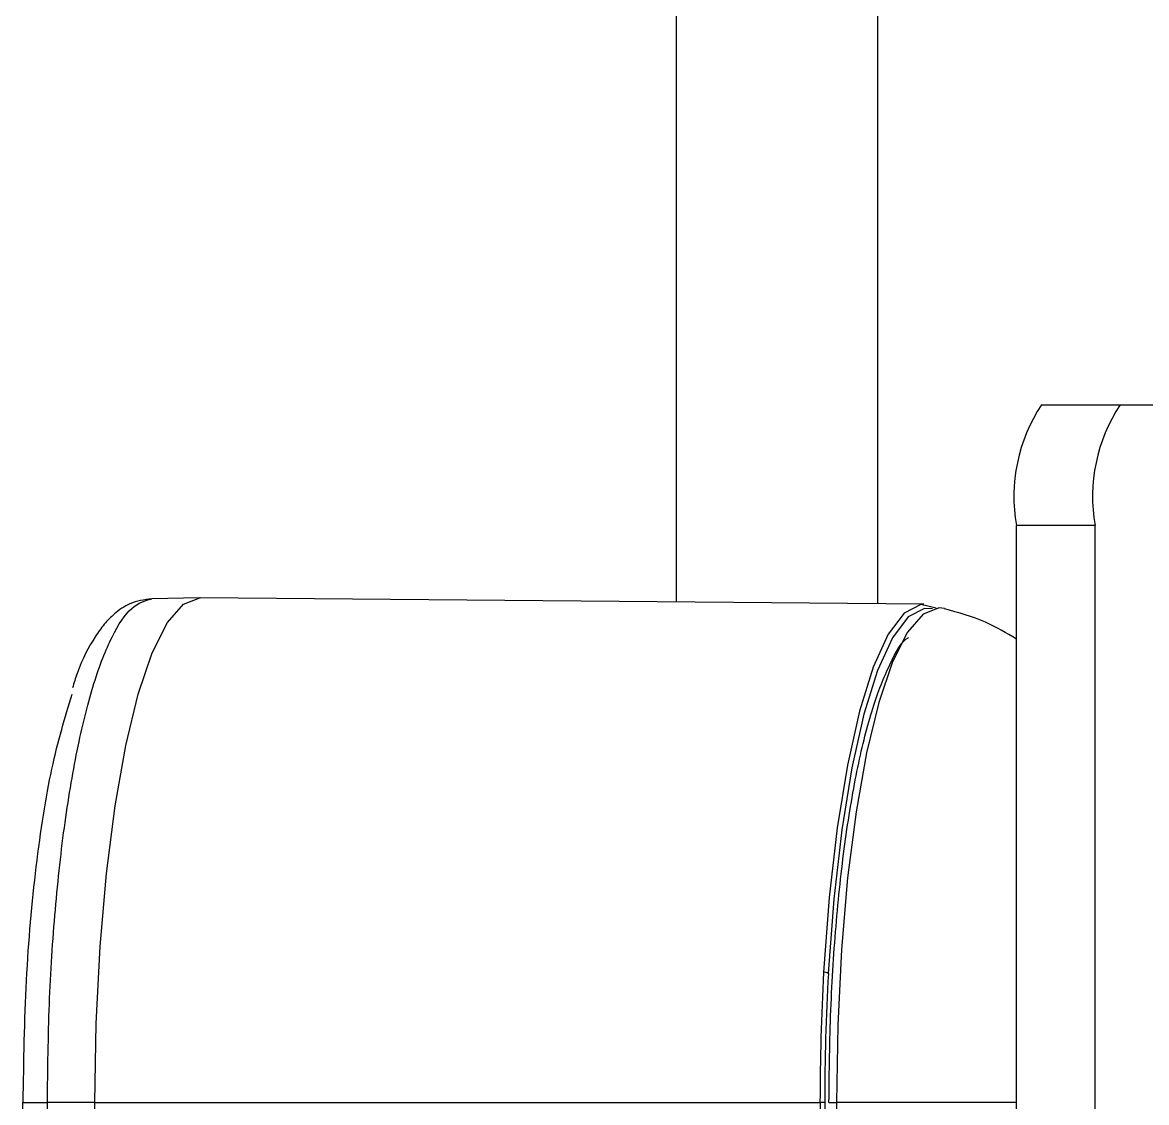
# Model space of a CAD drawing. Header units: millimetres. Extents: x 3916 to 10869, y 6515 to 11511.
# Drawn here: x 6060.04 to 6088, y 9578.44 to 9605.29 of the extents above; entities that cross this region are included whole.
import ezdxf

# ---------------------------------------------------------------- set-up
doc = ezdxf.new("R2010")
doc.units = ezdxf.units.MM
doc.header["$LTSCALE"] = 50

msp = doc.modelspace()

# ---------------------------------------------------------------- linework, layer by layer
at = {"color": 7, "linetype": 'Continuous', "lineweight": 25}
for p, q in [((6076.309, 9590.881), (6076.309, 10113.787)), ((6081.309, 10113.787), (6081.309, 9590.837)), ((6085.385, 9595.787), (6087.341, 9595.787)), ((6087.341, 9595.787), (6096.375, 9595.787)), ((6086.717, 9592.787), (6084.761, 9592.787)), ((6084.761, 9498.787), (6084.761, 9592.787)), ((6086.717, 9498.787), (6086.717, 9592.787)), ((6064.443, 9590.987), (6063.256, 9590.966)), ((6082.455, 9590.826), (6064.458, 9590.987)), ((6060.04, 9578.437), (6060.04, 9513.712)), ((6061.843, 9578.437), (6060.66, 9578.437)), ((6060.66, 9513.712), (6060.66, 9578.437)), ((6061.843, 9578.437), (6079.876, 9578.437)), ((6061.843, 9513.712), (6061.843, 9578.437)), ((6079.876, 9578.437), (6079.876, 9548.433)), ((6079.993, 9578.437), (6079.876, 9578.437)), ((6079.993, 9578.437), (6079.993, 9548.437)), ((6080.098, 9578.437), (6080.285, 9578.437)), ((6080.285, 9578.437), (6080.285, 9513.712)), ((6084.761, 9578.437), (6080.285, 9578.437))]:
    msp.add_line(p, q, dxfattribs=at)
at = {"color": 7, "linetype": 'Continuous', "lineweight": 25, "flags": 128}
for points in [[(6061.843, 9578.437), (6061.876, 9580.4), (6061.971, 9582.315), (6062.128, 9584.134), (6062.342, 9585.814), (6062.608, 9587.311), (6062.919, 9588.59), (6063.268, 9589.619), (6063.646, 9590.373), (6064.045, 9590.832), (6064.453, 9590.987), (6064.458, 9590.987)], [(6082.768, 9590.732), (6082.379, 9590.822), (6081.971, 9590.609), (6081.574, 9590.087), (6081.199, 9589.267), (6080.857, 9588.171), (6080.555, 9586.827), (6080.302, 9585.269), (6080.103, 9583.537), (6079.964, 9581.675)], [(6082.676, 9590.711), (6082.478, 9590.722), (6082.072, 9590.511), (6081.679, 9589.992), (6081.307, 9589.179), (6080.968, 9588.092), (6080.668, 9586.759), (6080.417, 9585.214), (6080.22, 9583.496), (6080.082, 9581.649)], [(6082.971, 9590.721), (6082.842, 9590.737), (6082.442, 9590.585), (6082.052, 9590.135), (6081.681, 9589.396), (6081.339, 9588.388), (6081.034, 9587.134), (6080.773, 9585.667), (6080.563, 9584.021), (6080.41, 9582.238), (6080.316, 9580.361), (6080.285, 9578.437)]]:
    msp.add_lwpolyline(points, dxfattribs=at)
at = {"color": 7, "linetype": 'Continuous', "lineweight": 25}
for centre, radius, start, end in [((6088.836, 9593.504), 4.138, 146.523, 189.9868), ((6090.792, 9593.504), 4.138, 146.523, 189.9868), ((6137.699, 9578.458), 57.824, 176.8113, 180.02124), ((6079.982, 9581.478), 0.197, 59.7, 95.3), ((6137.351, 9578.458), 57.357, 176.8113, 180.02124)]:
    msp.add_arc(centre, radius, start, end, dxfattribs=at)
for points, knots in [([(6060.66, 9578.437), (6060.67, 9579.257), (6060.689, 9580.897), (6060.844, 9583.262), (6061.085, 9585.442), (6061.412, 9587.352), (6061.809, 9588.923), (6062.262, 9590.081), (6062.751, 9590.822), (6063.088, 9590.915), (6063.256, 9590.961)], [0, 0, 0, 0, 0.125303, 0.250595, 0.375887, 0.501183, 0.626477, 0.751771, 0.877073, 1, 1, 1, 1]), ([(6063.256, 9590.966), (6063.068, 9590.939), (6062.729, 9590.889), (6062.338, 9590.614), (6062.064, 9590.331), (6061.745, 9589.877), (6061.483, 9589.396), (6061.321, 9588.868), (6061.283, 9588.745)], [0, 0, 0, 0, 0.190041, 0.345032, 0.468615, 0.598073, 0.906617, 1, 1, 1, 1]), ([(6084.761, 9589.961), (6084.51, 9590.112), (6083.953, 9590.446), (6083.318, 9590.618), (6082.968, 9590.712)], [0, 0, 0, 0, 0.450285, 1, 1, 1, 1]), ([(6080.098, 9578.437), (6080.107, 9579.209), (6080.126, 9580.752), (6080.271, 9582.977), (6080.498, 9585.028), (6080.805, 9586.822), (6081.178, 9588.308), (6081.606, 9589.361), (6081.912, 9589.921), (6082.072, 9589.996), (6082.073, 9589.997)], [0, 0, 0, 0, 0.1428, 0.285537, 0.428272, 0.571004, 0.713742, 0.856474, 0.99921, 1, 1, 1, 1]), ([(6060.058, 9578.437), (6060.074, 9579.461), (6060.106, 9581.51), (6060.363, 9584.36), (6060.748, 9586.857), (6061.101, 9588.015), (6061.277, 9588.594)], [0, 0, 0, 0, 0.250011, 0.500001, 0.750002, 1, 1, 1, 1]), ([(6060.055, 9578.437), (6060.052, 9578.437), (6060.042, 9578.437), (6060.153, 9578.437), (6060.365, 9578.437), (6060.562, 9578.437), (6060.66, 9578.437)], [0, 0, 0, 0, 0.133055, 0.422037, 0.711018, 1, 1, 1, 1])]:
    msp.add_open_spline(points, degree=3, knots=knots, dxfattribs=at)

doc.saveas('drawing.dxf')
